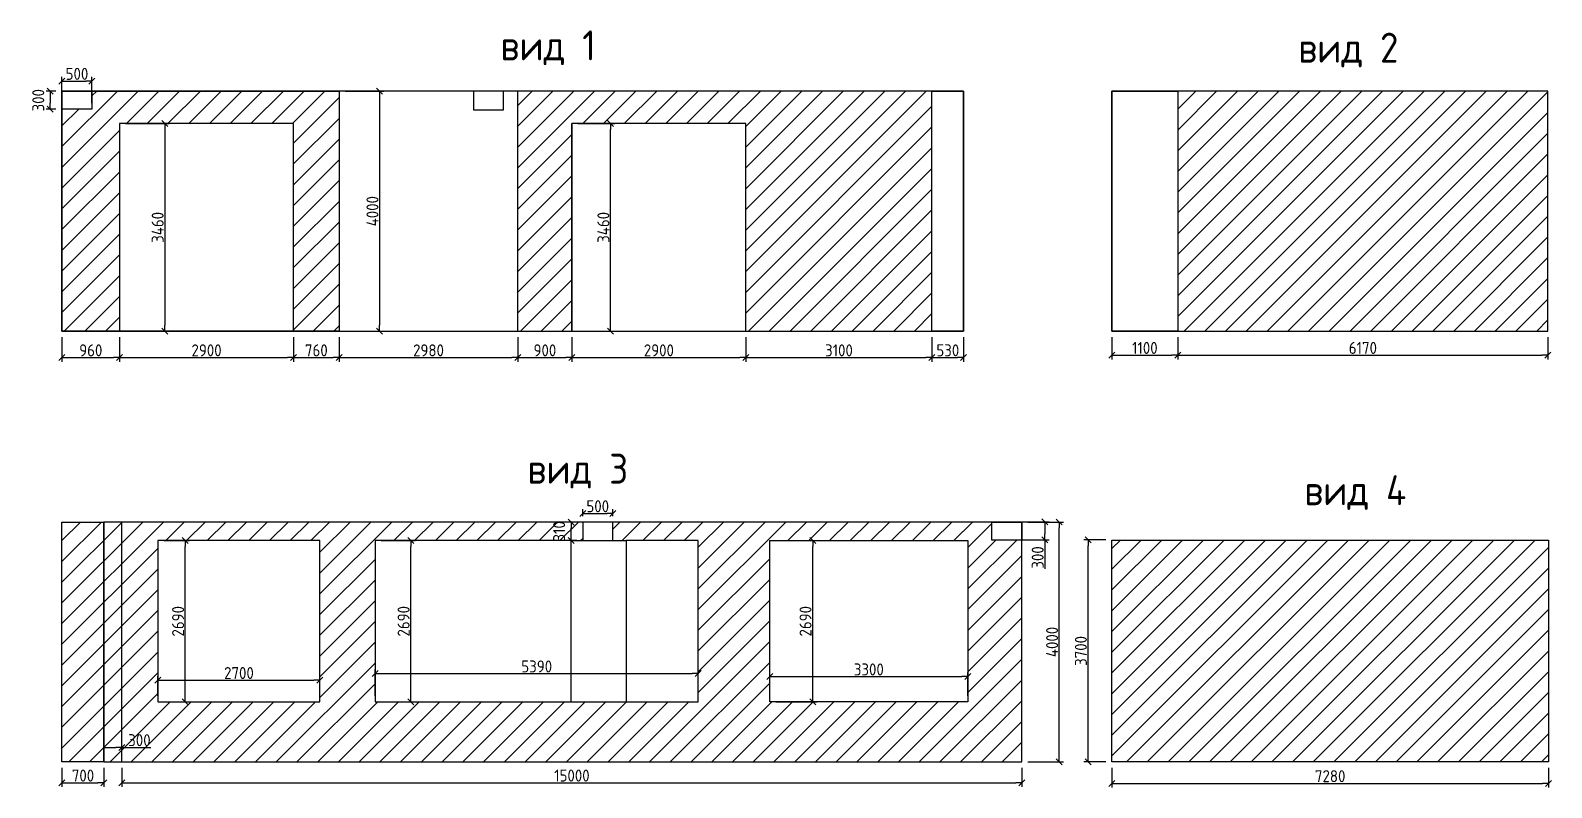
# Model space of a CAD drawing. Header units: millimetres. Extents: x -24360 to 609566, y -391049 to 148426.
# Drawn here: x 280169 to 305526, y -23870 to -11246 of the extents above; entities that cross this region are included whole.
import ezdxf

# ---------------------------------------------------------------- set-up
doc = ezdxf.new("R2010")
doc.units = ezdxf.units.MM
doc.layers.get('Defpoints').update_dxf_attribs({"color": 140})
for name, color, linetype, lineweight in [('Основные линии', 7, 'Continuous', 30), ('осново', 7, 'Continuous', 30), ('Уголки', 1, 'Continuous', 30), ('Штриховка', 7, 'Continuous', 30)]:
    doc.layers.add(name, color=color, linetype=linetype, lineweight=lineweight)
doc.styles.add('СПДС', font='isocpeur.ttf', dxfattribs={"width": 0.9})
doc.dimstyles.new('Размера А3', dxfattribs={"dimtxt": 200, "dimasz": 100, "dimexe": 70, "dimexo": 100, "dimgap": 20, "dimtad": 1, "dimdec": 0, "dimrnd": 10, "dimzin": 0, "dimdsep": 46, "dimtxsty": 'СПДС', "dimblk": 'ARROWHEAD_6', "dimcen": 1, "dimclrd": 256, "dimclre": 256, "dimclrt": 256, "dimazin": 0, "dimtfac": 1, "dimtdec": 0, "dimtmove": 2, "dimatfit": 3, "dimfxl": 1, "dimtolj": 1, "dimtzin": 0, "dimarcsym": 0})

# ---------------------------------------------------------------- blocks, each defined once
blk = doc.blocks.new('ARROWHEAD_6')
at = {"color": 0, "linetype": 'Continuous'}
for p, q in [((0, 0), (-1, 0)), ((-0.5, -0.5), (0.5, 0.5))]:
    blk.add_line(p, q, dxfattribs=at)
blk = doc.blocks.new('*D436')
at = {"lineweight": -2, "transparency": 16777216}
for p, q in [((280695, -16360), (280695, -16770)), ((281655, -16360), (281655, -16770)), ((280795, -16700), (281555, -16700))]:
    blk.add_line(p, q, dxfattribs=at)
at = {"layer": 'Defpoints', "color": 0, "lineweight": 15, "transparency": 16777216}
for p in [(280695, -16260), (281655, -16260), (281655, -16700)]:
    blk.add_point(p, dxfattribs=at)
at = {"lineweight": -2, "transparency": 16777216, "xscale": 100, "yscale": 100, "zscale": 100, "rotation": 180}
blk.add_blockref('ARROWHEAD_6', (280695, -16700), dxfattribs=at)
at = {"lineweight": -2, "transparency": 16777216, "xscale": 100, "yscale": 100, "zscale": 100}
blk.add_blockref('ARROWHEAD_6', (281655, -16700), dxfattribs=at)
at = {"transparency": 16777216, "insert": (281175, -16580), "char_height": 200, "attachment_point": 5, "style": 'СПДС'}
blk.add_mtext('\\A1;960', dxfattribs=at)
blk = doc.blocks.new('*D437')
at = {"lineweight": -2, "transparency": 16777216}
for p, q in [((281655, -16360), (281655, -16770)), ((284555, -16360), (284555, -16770)), ((281755, -16700), (284455, -16700))]:
    blk.add_line(p, q, dxfattribs=at)
at = {"layer": 'Defpoints', "color": 0, "lineweight": 15, "transparency": 16777216}
for p in [(281655, -16260), (284555, -16260), (284555, -16700)]:
    blk.add_point(p, dxfattribs=at)
at = {"lineweight": -2, "transparency": 16777216, "xscale": 100, "yscale": 100, "zscale": 100, "rotation": 180}
blk.add_blockref('ARROWHEAD_6', (281655, -16700), dxfattribs=at)
at = {"lineweight": -2, "transparency": 16777216, "xscale": 100, "yscale": 100, "zscale": 100}
blk.add_blockref('ARROWHEAD_6', (284555, -16700), dxfattribs=at)
at = {"transparency": 16777216, "insert": (283105, -16580), "char_height": 200, "attachment_point": 5, "style": 'СПДС'}
blk.add_mtext('\\A1;2900', dxfattribs=at)
blk = doc.blocks.new('*D438')
at = {"lineweight": -2, "transparency": 16777216}
for p, q in [((280595, -12260), (280430, -12260)), ((280500, -12360), (280500, -12460)), ((280595, -12560), (280430, -12560))]:
    blk.add_line(p, q, dxfattribs=at)
at = {"layer": 'Defpoints', "color": 0, "lineweight": 15, "transparency": 16777216}
for p in [(280695, -12260), (280500, -12560), (280695, -12560)]:
    blk.add_point(p, dxfattribs=at)
at = {"lineweight": -2, "transparency": 16777216, "xscale": 100, "yscale": 100, "zscale": 100}
for p, rotation in [((280500, -12260), 90), ((280500, -12560), 270)]:
    blk.add_blockref('ARROWHEAD_6', p, dxfattribs=dict(at, rotation=rotation))
at = {"transparency": 16777216, "insert": (280300, -12410), "char_height": 200, "attachment_point": 5, "rotation": 90, "style": 'СПДС'}
blk.add_mtext('\\A1;300', dxfattribs=at)
blk = doc.blocks.new('*D439')
at = {"lineweight": -2, "transparency": 16777216}
for p, q in [((280695, -12460), (280695, -12020)), ((280795, -12090), (281095, -12090)), ((281195, -12460), (281195, -12020))]:
    blk.add_line(p, q, dxfattribs=at)
at = {"layer": 'Defpoints', "color": 0, "lineweight": 15, "transparency": 16777216}
for p in [(281195, -12090), (280695, -12560), (281195, -12560)]:
    blk.add_point(p, dxfattribs=at)
at = {"lineweight": -2, "transparency": 16777216, "xscale": 100, "yscale": 100, "zscale": 100, "rotation": 180}
blk.add_blockref('ARROWHEAD_6', (280695, -12090), dxfattribs=at)
at = {"lineweight": -2, "transparency": 16777216, "xscale": 100, "yscale": 100, "zscale": 100}
blk.add_blockref('ARROWHEAD_6', (281195, -12090), dxfattribs=at)
at = {"transparency": 16777216, "insert": (280945, -11970), "char_height": 200, "attachment_point": 5, "style": 'СПДС'}
blk.add_mtext('\\A1;500', dxfattribs=at)
blk = doc.blocks.new('*D440')
at = {"lineweight": -2, "transparency": 16777216}
for p, q in [((281755, -12800), (282480, -12800)), ((282410, -12900), (282410, -16160)), ((281755, -16260), (282480, -16260))]:
    blk.add_line(p, q, dxfattribs=at)
at = {"layer": 'Defpoints', "color": 0, "lineweight": 15, "transparency": 16777216}
for p in [(281655, -12800), (281655, -16260), (282410, -16260)]:
    blk.add_point(p, dxfattribs=at)
at = {"lineweight": -2, "transparency": 16777216, "xscale": 100, "yscale": 100, "zscale": 100}
for p, rotation in [((282410, -12800), 90), ((282410, -16260), 270)]:
    blk.add_blockref('ARROWHEAD_6', p, dxfattribs=dict(at, rotation=rotation))
at = {"transparency": 16777216, "insert": (282290, -14530), "char_height": 200, "attachment_point": 5, "rotation": 90, "style": 'СПДС'}
blk.add_mtext('\\A1;3460', dxfattribs=at)
blk = doc.blocks.new('*D441')
at = {"lineweight": -2, "transparency": 16777216}
for p, q in [((285415, -12260), (286060, -12260)), ((285990, -12360), (285990, -16160)), ((285415, -16260), (286060, -16260))]:
    blk.add_line(p, q, dxfattribs=at)
at = {"layer": 'Defpoints', "color": 0, "lineweight": 15, "transparency": 16777216}
for p in [(285315, -12260), (285315, -16260), (285990, -16260)]:
    blk.add_point(p, dxfattribs=at)
at = {"lineweight": -2, "transparency": 16777216, "xscale": 100, "yscale": 100, "zscale": 100}
for p, rotation in [((285990, -12260), 90), ((285990, -16260), 270)]:
    blk.add_blockref('ARROWHEAD_6', p, dxfattribs=dict(at, rotation=rotation))
at = {"transparency": 16777216, "insert": (285870, -14260), "char_height": 200, "attachment_point": 5, "rotation": 90, "style": 'СПДС'}
blk.add_mtext('\\A1;4000', dxfattribs=at)
blk = doc.blocks.new('*D442')
at = {"lineweight": -2, "transparency": 16777216}
for p, q in [((284555, -16360), (284555, -16770)), ((285315, -16360), (285315, -16770)), ((284655, -16700), (285215, -16700))]:
    blk.add_line(p, q, dxfattribs=at)
at = {"layer": 'Defpoints', "color": 0, "lineweight": 15, "transparency": 16777216}
for p in [(284555, -16260), (285315, -16260), (285315, -16700)]:
    blk.add_point(p, dxfattribs=at)
at = {"lineweight": -2, "transparency": 16777216, "xscale": 100, "yscale": 100, "zscale": 100, "rotation": 180}
blk.add_blockref('ARROWHEAD_6', (284555, -16700), dxfattribs=at)
at = {"lineweight": -2, "transparency": 16777216, "xscale": 100, "yscale": 100, "zscale": 100}
blk.add_blockref('ARROWHEAD_6', (285315, -16700), dxfattribs=at)
at = {"transparency": 16777216, "insert": (284935, -16580), "char_height": 200, "attachment_point": 5, "style": 'СПДС'}
blk.add_mtext('\\A1;760', dxfattribs=at)
blk = doc.blocks.new('*D443')
at = {"lineweight": -2, "transparency": 16777216}
for p, q in [((285315, -16360), (285315, -16770)), ((288295, -16360), (288295, -16770)), ((285415, -16700), (288195, -16700))]:
    blk.add_line(p, q, dxfattribs=at)
at = {"layer": 'Defpoints', "color": 0, "lineweight": 15, "transparency": 16777216}
for p in [(285315, -16260), (288295, -16260), (288295, -16700)]:
    blk.add_point(p, dxfattribs=at)
at = {"lineweight": -2, "transparency": 16777216, "xscale": 100, "yscale": 100, "zscale": 100, "rotation": 180}
blk.add_blockref('ARROWHEAD_6', (285315, -16700), dxfattribs=at)
at = {"lineweight": -2, "transparency": 16777216, "xscale": 100, "yscale": 100, "zscale": 100}
blk.add_blockref('ARROWHEAD_6', (288295, -16700), dxfattribs=at)
at = {"transparency": 16777216, "insert": (286805, -16580), "char_height": 200, "attachment_point": 5, "style": 'СПДС'}
blk.add_mtext('\\A1;2980', dxfattribs=at)
blk = doc.blocks.new('*D444')
at = {"lineweight": -2, "transparency": 16777216}
for p, q in [((288295, -16360), (288295, -16770)), ((289195, -16360), (289195, -16770)), ((288395, -16700), (289095, -16700))]:
    blk.add_line(p, q, dxfattribs=at)
at = {"layer": 'Defpoints', "color": 0, "lineweight": 15, "transparency": 16777216}
for p in [(288295, -16260), (289195, -16260), (289195, -16700)]:
    blk.add_point(p, dxfattribs=at)
at = {"lineweight": -2, "transparency": 16777216, "xscale": 100, "yscale": 100, "zscale": 100, "rotation": 180}
blk.add_blockref('ARROWHEAD_6', (288295, -16700), dxfattribs=at)
at = {"lineweight": -2, "transparency": 16777216, "xscale": 100, "yscale": 100, "zscale": 100}
blk.add_blockref('ARROWHEAD_6', (289195, -16700), dxfattribs=at)
at = {"transparency": 16777216, "insert": (288745, -16580), "char_height": 200, "attachment_point": 5, "style": 'СПДС'}
blk.add_mtext('\\A1;900', dxfattribs=at)
blk = doc.blocks.new('*D445')
at = {"lineweight": -2, "transparency": 16777216}
for p, q in [((289195, -16360), (289195, -16770)), ((292095, -16360), (292095, -16770)), ((289295, -16700), (291995, -16700))]:
    blk.add_line(p, q, dxfattribs=at)
at = {"layer": 'Defpoints', "color": 0, "lineweight": 15, "transparency": 16777216}
for p in [(289195, -16260), (292095, -16260), (292095, -16700)]:
    blk.add_point(p, dxfattribs=at)
at = {"lineweight": -2, "transparency": 16777216, "xscale": 100, "yscale": 100, "zscale": 100, "rotation": 180}
blk.add_blockref('ARROWHEAD_6', (289195, -16700), dxfattribs=at)
at = {"lineweight": -2, "transparency": 16777216, "xscale": 100, "yscale": 100, "zscale": 100}
blk.add_blockref('ARROWHEAD_6', (292095, -16700), dxfattribs=at)
at = {"transparency": 16777216, "insert": (290645, -16580), "char_height": 200, "attachment_point": 5, "style": 'СПДС'}
blk.add_mtext('\\A1;2900', dxfattribs=at)
blk = doc.blocks.new('*D446')
at = {"lineweight": -2, "transparency": 16777216}
for p, q in [((289295, -12800), (289910, -12800)), ((289840, -16160), (289840, -12900)), ((289295, -16260), (289910, -16260))]:
    blk.add_line(p, q, dxfattribs=at)
at = {"layer": 'Defpoints', "color": 0, "lineweight": 15, "transparency": 16777216}
for p in [(289195, -12800), (289840, -12800), (289195, -16260)]:
    blk.add_point(p, dxfattribs=at)
at = {"lineweight": -2, "transparency": 16777216, "xscale": 100, "yscale": 100, "zscale": 100}
for p, rotation in [((289840, -12800), 90), ((289840, -16260), 270)]:
    blk.add_blockref('ARROWHEAD_6', p, dxfattribs=dict(at, rotation=rotation))
at = {"transparency": 16777216, "insert": (289720, -14530), "char_height": 200, "attachment_point": 5, "rotation": 90, "style": 'СПДС'}
blk.add_mtext('\\A1;3460', dxfattribs=at)
blk = doc.blocks.new('*D447')
at = {"lineweight": -2, "transparency": 16777216}
for p, q in [((292095, -16360), (292095, -16770)), ((295198, -16360), (295198, -16770)), ((292195, -16700), (295098, -16700))]:
    blk.add_line(p, q, dxfattribs=at)
at = {"layer": 'Defpoints', "color": 0, "lineweight": 15, "transparency": 16777216}
for p in [(292095, -16260), (295198, -16260), (295198, -16700)]:
    blk.add_point(p, dxfattribs=at)
at = {"lineweight": -2, "transparency": 16777216, "xscale": 100, "yscale": 100, "zscale": 100, "rotation": 180}
blk.add_blockref('ARROWHEAD_6', (292095, -16700), dxfattribs=at)
at = {"lineweight": -2, "transparency": 16777216, "xscale": 100, "yscale": 100, "zscale": 100}
blk.add_blockref('ARROWHEAD_6', (295198, -16700), dxfattribs=at)
at = {"transparency": 16777216, "insert": (293647, -16580), "char_height": 200, "attachment_point": 5, "style": 'СПДС'}
blk.add_mtext('\\A1;3100', dxfattribs=at)
blk = doc.blocks.new('*D448')
at = {"lineweight": -2, "transparency": 16777216}
for p, q in [((295198, -16360), (295198, -16770)), ((295725, -16360), (295725, -16770)), ((295298, -16700), (295625, -16700))]:
    blk.add_line(p, q, dxfattribs=at)
at = {"layer": 'Defpoints', "color": 0, "lineweight": 15, "transparency": 16777216}
for p in [(295198, -16260), (295725, -16260), (295725, -16700)]:
    blk.add_point(p, dxfattribs=at)
at = {"lineweight": -2, "transparency": 16777216, "xscale": 100, "yscale": 100, "zscale": 100, "rotation": 180}
blk.add_blockref('ARROWHEAD_6', (295198, -16700), dxfattribs=at)
at = {"lineweight": -2, "transparency": 16777216, "xscale": 100, "yscale": 100, "zscale": 100}
blk.add_blockref('ARROWHEAD_6', (295725, -16700), dxfattribs=at)
at = {"transparency": 16777216, "insert": (295462, -16580), "char_height": 200, "attachment_point": 5, "style": 'СПДС'}
blk.add_mtext('\\A1;530', dxfattribs=at)
blk = doc.blocks.new('*D449')
at = {"lineweight": -2, "transparency": 16777216}
for p, q in [((298196, -16360), (298196, -16730)), ((299296, -16360), (299296, -16730)), ((298296, -16660), (299196, -16660))]:
    blk.add_line(p, q, dxfattribs=at)
at = {"layer": 'Defpoints', "color": 0, "lineweight": 15, "transparency": 16777216}
for p in [(298196, -16260), (299296, -16260), (299296, -16660)]:
    blk.add_point(p, dxfattribs=at)
at = {"lineweight": -2, "transparency": 16777216, "xscale": 100, "yscale": 100, "zscale": 100, "rotation": 180}
blk.add_blockref('ARROWHEAD_6', (298196, -16660), dxfattribs=at)
at = {"lineweight": -2, "transparency": 16777216, "xscale": 100, "yscale": 100, "zscale": 100}
blk.add_blockref('ARROWHEAD_6', (299296, -16660), dxfattribs=at)
at = {"transparency": 16777216, "insert": (298746, -16540), "char_height": 200, "attachment_point": 5, "style": 'СПДС'}
blk.add_mtext('\\A1;1100', dxfattribs=at)
blk = doc.blocks.new('*D450')
at = {"lineweight": -2, "transparency": 16777216}
for p, q in [((299296, -16360), (299296, -16730)), ((305466, -16360), (305466, -16730)), ((299396, -16660), (305366, -16660))]:
    blk.add_line(p, q, dxfattribs=at)
at = {"layer": 'Defpoints', "color": 0, "lineweight": 15, "transparency": 16777216}
for p in [(299296, -16260), (305466, -16260), (305466, -16660)]:
    blk.add_point(p, dxfattribs=at)
at = {"lineweight": -2, "transparency": 16777216, "xscale": 100, "yscale": 100, "zscale": 100, "rotation": 180}
blk.add_blockref('ARROWHEAD_6', (299296, -16660), dxfattribs=at)
at = {"lineweight": -2, "transparency": 16777216, "xscale": 100, "yscale": 100, "zscale": 100}
blk.add_blockref('ARROWHEAD_6', (305466, -16660), dxfattribs=at)
at = {"transparency": 16777216, "insert": (302381, -16540), "char_height": 200, "attachment_point": 5, "style": 'СПДС'}
blk.add_mtext('\\A1;6170', dxfattribs=at)
blk = doc.blocks.new('*D451')
at = {"lineweight": -2, "transparency": 16777216}
for p, q in [((280695, -23542), (280695, -23860)), ((281395, -23542), (281395, -23860)), ((280795, -23790), (281295, -23790))]:
    blk.add_line(p, q, dxfattribs=at)
at = {"layer": 'Defpoints', "color": 0, "lineweight": 15, "transparency": 16777216}
for p in [(280695, -23442), (281395, -23442), (281395, -23790)]:
    blk.add_point(p, dxfattribs=at)
at = {"lineweight": -2, "transparency": 16777216, "xscale": 100, "yscale": 100, "zscale": 100, "rotation": 180}
blk.add_blockref('ARROWHEAD_6', (280695, -23790), dxfattribs=at)
at = {"lineweight": -2, "transparency": 16777216, "xscale": 100, "yscale": 100, "zscale": 100}
blk.add_blockref('ARROWHEAD_6', (281395, -23790), dxfattribs=at)
at = {"transparency": 16777216, "insert": (281045, -23670), "char_height": 200, "attachment_point": 5, "style": 'СПДС'}
blk.add_mtext('\\A1;700', dxfattribs=at)
blk = doc.blocks.new('*D452')
at = {"lineweight": -2, "transparency": 16777216}
for p, q in [((281395, -23342), (281395, -23130)), ((281495, -23200), (281595, -23200)), ((281695, -23342), (281695, -23130)), ((281695, -23200), (282177, -23200))]:
    blk.add_line(p, q, dxfattribs=at)
at = {"layer": 'Defpoints', "color": 0, "lineweight": 15, "transparency": 16777216}
for p in [(281695, -23200), (281395, -23442), (281695, -23442)]:
    blk.add_point(p, dxfattribs=at)
at = {"lineweight": -2, "transparency": 16777216, "xscale": 100, "yscale": 100, "zscale": 100, "rotation": 180}
blk.add_blockref('ARROWHEAD_6', (281395, -23200), dxfattribs=at)
at = {"lineweight": -2, "transparency": 16777216, "xscale": 100, "yscale": 100, "zscale": 100}
blk.add_blockref('ARROWHEAD_6', (281695, -23200), dxfattribs=at)
at = {"transparency": 16777216, "insert": (281986, -23080), "char_height": 200, "attachment_point": 5, "style": 'СПДС'}
blk.add_mtext('\\A1;300', dxfattribs=at)
blk = doc.blocks.new('*D453')
at = {"lineweight": -2, "transparency": 16777216}
for p, q in [((281695, -23542), (281695, -23860)), ((296695, -23542), (296695, -23860)), ((281795, -23790), (296595, -23790))]:
    blk.add_line(p, q, dxfattribs=at)
at = {"layer": 'Defpoints', "color": 0, "lineweight": 15, "transparency": 16777216}
for p in [(281695, -23442), (296695, -23442), (296695, -23790)]:
    blk.add_point(p, dxfattribs=at)
at = {"lineweight": -2, "transparency": 16777216, "xscale": 100, "yscale": 100, "zscale": 100, "rotation": 180}
blk.add_blockref('ARROWHEAD_6', (281695, -23790), dxfattribs=at)
at = {"lineweight": -2, "transparency": 16777216, "xscale": 100, "yscale": 100, "zscale": 100}
blk.add_blockref('ARROWHEAD_6', (296695, -23790), dxfattribs=at)
at = {"transparency": 16777216, "insert": (289195, -23670), "char_height": 200, "attachment_point": 5, "style": 'СПДС'}
blk.add_mtext('\\A1;15000', dxfattribs=at)
blk = doc.blocks.new('*D454')
at = {"lineweight": -2, "transparency": 16777216}
for p, q in [((282295, -22342), (282295, -22010)), ((284995, -22342), (284995, -22010)), ((282395, -22080), (284895, -22080))]:
    blk.add_line(p, q, dxfattribs=at)
at = {"layer": 'Defpoints', "color": 0, "lineweight": 15, "transparency": 16777216}
for p in [(284995, -22080), (282295, -22442), (284995, -22442)]:
    blk.add_point(p, dxfattribs=at)
at = {"lineweight": -2, "transparency": 16777216, "xscale": 100, "yscale": 100, "zscale": 100, "rotation": 180}
blk.add_blockref('ARROWHEAD_6', (282295, -22080), dxfattribs=at)
at = {"lineweight": -2, "transparency": 16777216, "xscale": 100, "yscale": 100, "zscale": 100}
blk.add_blockref('ARROWHEAD_6', (284995, -22080), dxfattribs=at)
at = {"transparency": 16777216, "insert": (283645, -21960), "char_height": 200, "attachment_point": 5, "style": 'СПДС'}
blk.add_mtext('\\A1;2700', dxfattribs=at)
blk = doc.blocks.new('*D455')
at = {"lineweight": -2, "transparency": 16777216}
for p, q in [((282395, -19752), (282820, -19752)), ((282750, -22342), (282750, -19852)), ((282395, -22442), (282820, -22442))]:
    blk.add_line(p, q, dxfattribs=at)
at = {"layer": 'Defpoints', "color": 0, "lineweight": 15, "transparency": 16777216}
for p in [(282295, -19752), (282750, -19752), (282295, -22442)]:
    blk.add_point(p, dxfattribs=at)
at = {"lineweight": -2, "transparency": 16777216, "xscale": 100, "yscale": 100, "zscale": 100}
for p, rotation in [((282750, -19752), 90), ((282750, -22442), 270)]:
    blk.add_blockref('ARROWHEAD_6', p, dxfattribs=dict(at, rotation=rotation))
at = {"transparency": 16777216, "insert": (282630, -21097), "char_height": 200, "attachment_point": 5, "rotation": 90, "style": 'СПДС'}
blk.add_mtext('\\A1;2690', dxfattribs=at)
blk = doc.blocks.new('*D456')
at = {"lineweight": -2, "transparency": 16777216}
for p, q in [((285915, -22342), (285915, -21900)), ((286015, -21970), (291202, -21970)), ((291302, -22342), (291302, -21900))]:
    blk.add_line(p, q, dxfattribs=at)
at = {"layer": 'Defpoints', "color": 0, "lineweight": 15, "transparency": 16777216}
for p in [(291302, -21970), (285915, -22442), (291302, -22442)]:
    blk.add_point(p, dxfattribs=at)
at = {"lineweight": -2, "transparency": 16777216, "xscale": 100, "yscale": 100, "zscale": 100, "rotation": 180}
blk.add_blockref('ARROWHEAD_6', (285915, -21970), dxfattribs=at)
at = {"lineweight": -2, "transparency": 16777216, "xscale": 100, "yscale": 100, "zscale": 100}
blk.add_blockref('ARROWHEAD_6', (291302, -21970), dxfattribs=at)
at = {"transparency": 16777216, "insert": (288609, -21850), "char_height": 200, "attachment_point": 5, "style": 'СПДС'}
blk.add_mtext('\\A1;5390', dxfattribs=at)
blk = doc.blocks.new('*D457')
at = {"lineweight": -2, "transparency": 16777216}
for p, q in [((286015, -19752), (286580, -19752)), ((286510, -22342), (286510, -19852)), ((286015, -22442), (286580, -22442))]:
    blk.add_line(p, q, dxfattribs=at)
at = {"layer": 'Defpoints', "color": 0, "lineweight": 15, "transparency": 16777216}
for p in [(285915, -19752), (286510, -19752), (285915, -22442)]:
    blk.add_point(p, dxfattribs=at)
at = {"lineweight": -2, "transparency": 16777216, "xscale": 100, "yscale": 100, "zscale": 100}
for p, rotation in [((286510, -19752), 90), ((286510, -22442), 270)]:
    blk.add_blockref('ARROWHEAD_6', p, dxfattribs=dict(at, rotation=rotation))
at = {"transparency": 16777216, "insert": (286390, -21097), "char_height": 200, "attachment_point": 5, "rotation": 90, "style": 'СПДС'}
blk.add_mtext('\\A1;2690', dxfattribs=at)
blk = doc.blocks.new('*D458')
at = {"lineweight": -2, "transparency": 16777216}
for p, q in [((292495, -22342), (292495, -21950)), ((292595, -22020), (295695, -22020)), ((295795, -22342), (295795, -21950))]:
    blk.add_line(p, q, dxfattribs=at)
at = {"layer": 'Defpoints', "color": 0, "lineweight": 15, "transparency": 16777216}
for p in [(295795, -22020), (292495, -22442), (295795, -22442)]:
    blk.add_point(p, dxfattribs=at)
at = {"lineweight": -2, "transparency": 16777216, "xscale": 100, "yscale": 100, "zscale": 100, "rotation": 180}
blk.add_blockref('ARROWHEAD_6', (292495, -22020), dxfattribs=at)
at = {"lineweight": -2, "transparency": 16777216, "xscale": 100, "yscale": 100, "zscale": 100}
blk.add_blockref('ARROWHEAD_6', (295795, -22020), dxfattribs=at)
at = {"transparency": 16777216, "insert": (294145, -21900), "char_height": 200, "attachment_point": 5, "style": 'СПДС'}
blk.add_mtext('\\A1;3300', dxfattribs=at)
blk = doc.blocks.new('*D459')
at = {"lineweight": -2, "transparency": 16777216}
for p, q in [((292595, -19752), (293280, -19752)), ((293210, -22342), (293210, -19852)), ((292595, -22442), (293280, -22442))]:
    blk.add_line(p, q, dxfattribs=at)
at = {"layer": 'Defpoints', "color": 0, "lineweight": 15, "transparency": 16777216}
for p in [(292495, -19752), (293210, -19752), (292495, -22442)]:
    blk.add_point(p, dxfattribs=at)
at = {"lineweight": -2, "transparency": 16777216, "xscale": 100, "yscale": 100, "zscale": 100}
for p, rotation in [((293210, -19752), 90), ((293210, -22442), 270)]:
    blk.add_blockref('ARROWHEAD_6', p, dxfattribs=dict(at, rotation=rotation))
at = {"transparency": 16777216, "insert": (293090, -21097), "char_height": 200, "attachment_point": 5, "rotation": 90, "style": 'СПДС'}
blk.add_mtext('\\A1;2690', dxfattribs=at)
blk = doc.blocks.new('*D460')
at = {"lineweight": -2, "transparency": 16777216}
for p, q in [((289376, -19343), (289376, -19230)), ((289876, -19343), (289876, -19230)), ((289476, -19300), (289776, -19300))]:
    blk.add_line(p, q, dxfattribs=at)
at = {"layer": 'Defpoints', "color": 0, "lineweight": 15, "transparency": 16777216}
for p in [(289376, -19443), (289876, -19300), (289876, -19443)]:
    blk.add_point(p, dxfattribs=at)
at = {"lineweight": -2, "transparency": 16777216, "xscale": 100, "yscale": 100, "zscale": 100, "rotation": 180}
blk.add_blockref('ARROWHEAD_6', (289376, -19300), dxfattribs=at)
at = {"lineweight": -2, "transparency": 16777216, "xscale": 100, "yscale": 100, "zscale": 100}
blk.add_blockref('ARROWHEAD_6', (289876, -19300), dxfattribs=at)
at = {"transparency": 16777216, "insert": (289626, -19180), "char_height": 200, "attachment_point": 5, "style": 'СПДС'}
blk.add_mtext('\\A1;500', dxfattribs=at)
blk = doc.blocks.new('*D461')
at = {"lineweight": -2, "transparency": 16777216}
for p, q in [((289276, -19443), (289112, -19443)), ((289276, -19752), (289112, -19752)), ((289182, -19652), (289182, -19543))]:
    blk.add_line(p, q, dxfattribs=at)
at = {"layer": 'Defpoints', "color": 0, "lineweight": 15, "transparency": 16777216}
for p in [(289182, -19443), (289376, -19443), (289376, -19752)]:
    blk.add_point(p, dxfattribs=at)
at = {"lineweight": -2, "transparency": 16777216, "xscale": 100, "yscale": 100, "zscale": 100}
for p, rotation in [((289182, -19443), 90), ((289182, -19752), 270)]:
    blk.add_blockref('ARROWHEAD_6', p, dxfattribs=dict(at, rotation=rotation))
at = {"transparency": 16777216, "insert": (288982, -19598), "char_height": 200, "attachment_point": 5, "rotation": 90, "style": 'СПДС'}
blk.add_mtext('\\A1;310', dxfattribs=at)
blk = doc.blocks.new('*D462')
at = {"lineweight": -2, "transparency": 16777216}
for p, q in [((296295, -19441), (297150, -19441)), ((296295, -19742), (297150, -19742)), ((297080, -19541), (297080, -19642)), ((297080, -19742), (297080, -20224))]:
    blk.add_line(p, q, dxfattribs=at)
at = {"layer": 'Defpoints', "color": 0, "lineweight": 15, "transparency": 16777216}
for p in [(296195, -19441), (296195, -19742), (297080, -19742)]:
    blk.add_point(p, dxfattribs=at)
at = {"lineweight": -2, "transparency": 16777216, "xscale": 100, "yscale": 100, "zscale": 100}
for p, rotation in [((297080, -19441), 90), ((297080, -19742), 270)]:
    blk.add_blockref('ARROWHEAD_6', p, dxfattribs=dict(at, rotation=rotation))
at = {"transparency": 16777216, "insert": (296960, -20033), "char_height": 200, "attachment_point": 5, "rotation": 90, "style": 'СПДС'}
blk.add_mtext('\\A1;300', dxfattribs=at)
blk = doc.blocks.new('*D463')
at = {"lineweight": -2, "transparency": 16777216}
for p, q in [((298196, -23542), (298196, -23870)), ((305476, -23542), (305476, -23870)), ((298296, -23800), (305376, -23800))]:
    blk.add_line(p, q, dxfattribs=at)
at = {"layer": 'Defpoints', "color": 0, "lineweight": 15, "transparency": 16777216}
for p in [(298196, -23442), (305476, -23442), (305476, -23800)]:
    blk.add_point(p, dxfattribs=at)
at = {"lineweight": -2, "transparency": 16777216, "xscale": 100, "yscale": 100, "zscale": 100, "rotation": 180}
blk.add_blockref('ARROWHEAD_6', (298196, -23800), dxfattribs=at)
at = {"lineweight": -2, "transparency": 16777216, "xscale": 100, "yscale": 100, "zscale": 100}
blk.add_blockref('ARROWHEAD_6', (305476, -23800), dxfattribs=at)
at = {"transparency": 16777216, "insert": (301836, -23680), "char_height": 200, "attachment_point": 5, "style": 'СПДС'}
blk.add_mtext('\\A1;7280', dxfattribs=at)
blk = doc.blocks.new('*D464')
at = {"lineweight": -2, "transparency": 16777216}
for p, q in [((298096, -19742), (297730, -19742)), ((297800, -23342), (297800, -19842)), ((298096, -23442), (297730, -23442))]:
    blk.add_line(p, q, dxfattribs=at)
at = {"layer": 'Defpoints', "color": 0, "lineweight": 15, "transparency": 16777216}
for p in [(297800, -19742), (298196, -19742), (298196, -23442)]:
    blk.add_point(p, dxfattribs=at)
at = {"lineweight": -2, "transparency": 16777216, "xscale": 100, "yscale": 100, "zscale": 100}
for p, rotation in [((297800, -19742), 90), ((297800, -23442), 270)]:
    blk.add_blockref('ARROWHEAD_6', p, dxfattribs=dict(at, rotation=rotation))
at = {"transparency": 16777216, "insert": (297680, -21592), "char_height": 200, "attachment_point": 5, "rotation": 90, "style": 'СПДС'}
blk.add_mtext('\\A1;3700', dxfattribs=at)
blk = doc.blocks.new('*D465')
at = {"lineweight": -2, "transparency": 16777216}
for p, q in [((296795, -19442), (297390, -19442)), ((297320, -23342), (297320, -19542)), ((296795, -23442), (297390, -23442))]:
    blk.add_line(p, q, dxfattribs=at)
at = {"layer": 'Defpoints', "color": 0, "lineweight": 15, "transparency": 16777216}
for p in [(296695, -19442), (297320, -19442), (296695, -23442)]:
    blk.add_point(p, dxfattribs=at)
at = {"lineweight": -2, "transparency": 16777216, "xscale": 100, "yscale": 100, "zscale": 100}
for p, rotation in [((297320, -19442), 90), ((297320, -23442), 270)]:
    blk.add_blockref('ARROWHEAD_6', p, dxfattribs=dict(at, rotation=rotation))
at = {"transparency": 16777216, "insert": (297200, -21442), "char_height": 200, "attachment_point": 5, "rotation": 90, "style": 'СПДС'}
blk.add_mtext('\\A1;4000', dxfattribs=at)

msp = doc.modelspace()

# ---------------------------------------------------------------- hatches: boundary and pattern name
at = {"layer": 'Штриховка'}
h = msp.add_hatch(dxfattribs=at)
h.set_pattern_fill('ANSI31', color=3, scale=77)
h.paths.add_polyline_path([(305466.492, -12259.783), (299296.492, -12259.783), (299296.492, -16259.783), (305466.492, -16259.783)])
h.paths.add_polyline_path([(305476.492, -19742.335), (298196.492, -19742.335), (298196.492, -23442.335), (305476.492, -23442.335)])
h.paths.add_polyline_path([(296695.004, -19742.335), (296195.004, -19742.335), (296195.004, -19442.335), (289876.064, -19442.335), (289876.064, -19752.335), (290102.004, -19752.335), (291302.004, -19752.335), (291302.004, -22442.335), (290102.004, -22442.335), (289182.004, -22442.335), (285915.004, -22442.335), (285915.004, -19752.335), (289182.004, -19752.335), (289376.064, -19752.335), (289376.064, -19442.335), (281695.004, -19442.335), (281695.004, -23442.335), (296695.004, -23442.335)])
h.paths.add_polyline_path([(295795.004, -22442.335), (292495.004, -22442.335), (292495.004, -19752.335), (295795.004, -19752.335)], flags=16)
h.paths.add_polyline_path([(284995.004, -22442.335), (282295.004, -22442.335), (282295.004, -19752.335), (284995.004, -19752.335)], flags=16)
h.paths.add_polyline_path([(281695.004, -19442.335), (281395.004, -19442.335), (281395.004, -23442.335), (281695.004, -23442.335)])
h.paths.add_polyline_path([(281395.004, -19442.335), (280695.004, -19442.335), (280695.004, -23442.335), (281395.004, -23442.335)])
h.paths.add_polyline_path([(281655.004, -12799.783), (284555.004, -12799.783), (284555.004, -16259.783), (285315.004, -16259.783), (285315.004, -12259.783), (281195.004, -12259.783), (281195.004, -12559.783), (280695.004, -12559.783), (280695.004, -16259.783), (281655.004, -16259.783)])
h.paths.add_polyline_path([(289195.004, -12799.783), (292095.004, -12799.783), (292095.004, -16259.783), (295198.004, -16259.783), (295198.004, -12259.783), (288295.004, -12259.783), (288295.004, -16259.783), (289195.004, -16259.783)])

# ---------------------------------------------------------------- linework, layer by layer
at = {"layer": 'осново'}
for points in [[(280695.004, -16259.783), (295725.004, -16259.783), (295725.004, -12259.783), (280695.004, -12259.783)], [(285315.004, -16259.783), (280695.004, -16259.783), (280695.004, -12259.783), (285315.004, -12259.783)], [(280695.004, -12259.783), (281195.004, -12259.783), (281195.004, -12559.783), (280695.004, -12559.783)], [(280695.004, -16259.783), (288295.004, -16259.783), (288295.004, -12259.783), (280695.004, -12259.783)], [(287557.471, -12569.097), (288057.471, -12569.097), (288057.471, -12259.783), (287557.471, -12259.783)], [(295725.004, -16259.783), (295198.004, -16259.783), (295198.004, -12259.783), (295725.004, -12259.783)], [(298196.492, -16259.783), (305466.492, -16259.783), (305466.492, -12259.783), (298196.492, -12259.783)], [(298196.492, -12259.783), (299296.492, -12259.783), (299296.492, -16259.783), (298196.492, -16259.783)], [(281655.004, -16259.783), (284555.004, -16259.783), (284555.004, -12799.783), (281655.004, -12799.783)], [(289195.004, -16259.783), (292095.004, -16259.783), (292095.004, -12799.783), (289195.004, -12799.783)], [(281395.004, -23442.335), (280695.004, -23442.335), (280695.004, -19442.335), (281395.004, -19442.335)], [(281395.004, -23442.335), (296695.004, -23442.335), (296695.004, -19442.335), (281395.004, -19442.335)], [(281395.004, -23442.335), (281695.004, -23442.335), (281695.004, -19442.335), (281395.004, -19442.335)], [(289376.064, -19752.335), (289876.064, -19752.335), (289876.064, -19443.021), (289376.064, -19443.021)], [(296195.004, -19442.335), (296695.004, -19442.335), (296695.004, -19742.335), (296195.004, -19742.335)], [(282295.004, -22442.335), (284995.004, -22442.335), (284995.004, -19752.335), (282295.004, -19752.335)], [(285915.004, -22442.335), (289182.004, -22442.335), (289182.004, -19752.335), (285915.004, -19752.335)], [(290102.004, -22442.335), (291302.004, -22442.335), (291302.004, -19752.335), (290102.004, -19752.335)], [(295795.004, -22442.335), (292495.004, -22442.335), (292495.004, -19752.335), (295795.004, -19752.335)], [(305476.492, -23442.335), (298196.492, -23442.335), (298196.492, -19742.335), (305476.492, -19742.335)]]:
    msp.add_lwpolyline(points, close=True, dxfattribs=at)
for points in [[(289195.004, -12259.783), (280695.004, -12259.783), (280695.004, -16259.783), (289195.004, -16259.783), (289195.004, -12799.783)], [(298196.492, -16259.783), (305466.492, -16259.783)]]:
    msp.add_lwpolyline(points, dxfattribs=at)
at = {"layer": 'Уголки'}
msp.add_lwpolyline([(281395.004, -23442.335), (281395.004, -19442.335)], dxfattribs=at)
at = {"layer": 'Штриховка'}
for points in [[(289182.004, -19752.335), (290102.004, -19752.335)], [(289182.004, -22442.335), (290102.004, -22442.335)]]:
    msp.add_lwpolyline(points, dxfattribs=at)

# ---------------------------------------------------------------- texts
at = {"layer": 'Основные линии', "char_height": 500, "attachment_point": 1, "style": 'СПДС'}
for s, width, insert in [('вид 1', 3371.81454, (288003.895, -11245.92)), ('вид 2', 3371.81454, (301303.182, -11283.781)), ('вид 3', 3371.81454, (288453.065, -18303.395)), ('вид 4', 2769.04063, (301404.031, -18661.55))]:
    msp.add_mtext_dynamic_manual_height_columns(s, width=width, gutter_width=1678.372, heights=[0], dxfattribs=dict(at, insert=insert))

# ---------------------------------------------------------------- dimensions: what is measured, and where the dimension line sits
for base, p1, p2, picture, middle in [((281195.004, -12090), (280695.004, -12559.783), (281195.004, -12559.783), '*D439', (280945.004, -11970)), ((281655.004, -16700), (280695.004, -16259.783), (281655.004, -16259.783), '*D436', (281175.004, -16580)), ((284555.004, -16700), (281655.004, -16259.783), (284555.004, -16259.783), '*D437', (283105.004, -16580)), ((285315.004, -16700), (284555.004, -16259.783), (285315.004, -16259.783), '*D442', (284935.004, -16580)), ((288295.004, -16700), (285315.004, -16259.783), (288295.004, -16259.783), '*D443', (286805.004, -16580)), ((289195.004, -16700), (288295.004, -16259.783), (289195.004, -16259.783), '*D444', (288745.004, -16580)), ((292095.004, -16700), (289195.004, -16259.783), (292095.004, -16259.783), '*D445', (290645.004, -16580)), ((295198.004, -16700), (292095.004, -16259.783), (295198.004, -16259.783), '*D447', (293646.504, -16580)), ((295725.004, -16700), (295198.004, -16259.783), (295725.004, -16259.783), '*D448', (295461.504, -16580)), ((299296.492, -16660), (298196.492, -16259.783), (299296.492, -16259.783), '*D449', (298746.492, -16540)), ((305466.492, -16660), (299296.492, -16259.783), (305466.492, -16259.783), '*D450', (302381.492, -16540)), ((289876.064, -19300), (289376.064, -19443.021), (289876.064, -19443.021), '*D460', (289626.064, -19180)), ((291302.004, -21970), (285915.004, -22442.335), (291302.004, -22442.335), '*D456', (288608.504, -21850)), ((295795.004, -22020), (292495.004, -22442.335), (295795.004, -22442.335), '*D458', (294145.004, -21900)), ((284995.004, -22080), (282295.004, -22442.335), (284995.004, -22442.335), '*D454', (283645.004, -21960)), ((281395.004, -23790), (280695.004, -23442.335), (281395.004, -23442.335), '*D451', (281045.004, -23670)), ((296695.004, -23790), (281695.004, -23442.335), (296695.004, -23442.335), '*D453', (289195.004, -23670)), ((305476.492, -23800), (298196.492, -23442.335), (305476.492, -23442.335), '*D463', (301836.492, -23680))]:
    dim = msp.add_linear_dim(base=base, p1=p1, p2=p2, dimstyle='Размера А3')
    dim.commit()
    dim.dimension.update_dxf_attribs({"geometry": picture, "text_midpoint": middle})
for base, p1, p2, picture, middle in [((280500, -12559.783), (280695.004, -12259.783), (280695.004, -12559.783), '*D438', (280300, -12409.783)), ((285990, -16259.783), (285315.004, -12259.783), (285315.004, -16259.783), '*D441', (285870, -14259.783)), ((282410, -16259.783), (281655.004, -12799.783), (281655.004, -16259.783), '*D440', (282290, -14529.783)), ((289840, -12799.783), (289195.004, -16259.783), (289195.004, -12799.783), '*D446', (289720, -14529.783)), ((289182.004, -19443.021), (289376.064, -19752.335), (289376.064, -19443.021), '*D461', (288982.004, -19597.678)), ((297320, -19442.335), (296695.004, -23442.335), (296695.004, -19442.335), '*D465', (297200, -21442.335)), ((282750, -19752.335), (282295.004, -22442.335), (282295.004, -19752.335), '*D455', (282630, -21097.335)), ((286510, -19752.335), (285915.004, -22442.335), (285915.004, -19752.335), '*D457', (286390, -21097.335)), ((293210, -19752.335), (292495.004, -22442.335), (292495.004, -19752.335), '*D459', (293090, -21097.335)), ((297800, -19742.335), (298196.492, -23442.335), (298196.492, -19742.335), '*D464', (297680, -21592.335))]:
    dim = msp.add_linear_dim(base=base, p1=p1, p2=p2, angle=90, dimstyle='Размера А3')
    dim.commit()
    dim.dimension.update_dxf_attribs({"geometry": picture, "text_midpoint": middle})
dim = msp.add_linear_dim(base=(297080.38, -19742.335), p1=(296195.004, -19441.168), p2=(296195.004, -19742.335), angle=90, dimstyle='Размера А3', override={"dimtmove": 0})
dim.commit()
dim.dimension.update_dxf_attribs({"geometry": '*D462', "text_midpoint": (297080.38, -20033.335), "dimtype": 160})
dim = msp.add_linear_dim(base=(281695.004, -23200), p1=(281395.004, -23442.335), p2=(281695.004, -23442.335), dimstyle='Размера А3', override={"dimtmove": 0})
dim.commit()
dim.dimension.update_dxf_attribs({"geometry": '*D452', "text_midpoint": (281986.004, -23200), "dimtype": 160})

doc.saveas('drawing.dxf')
